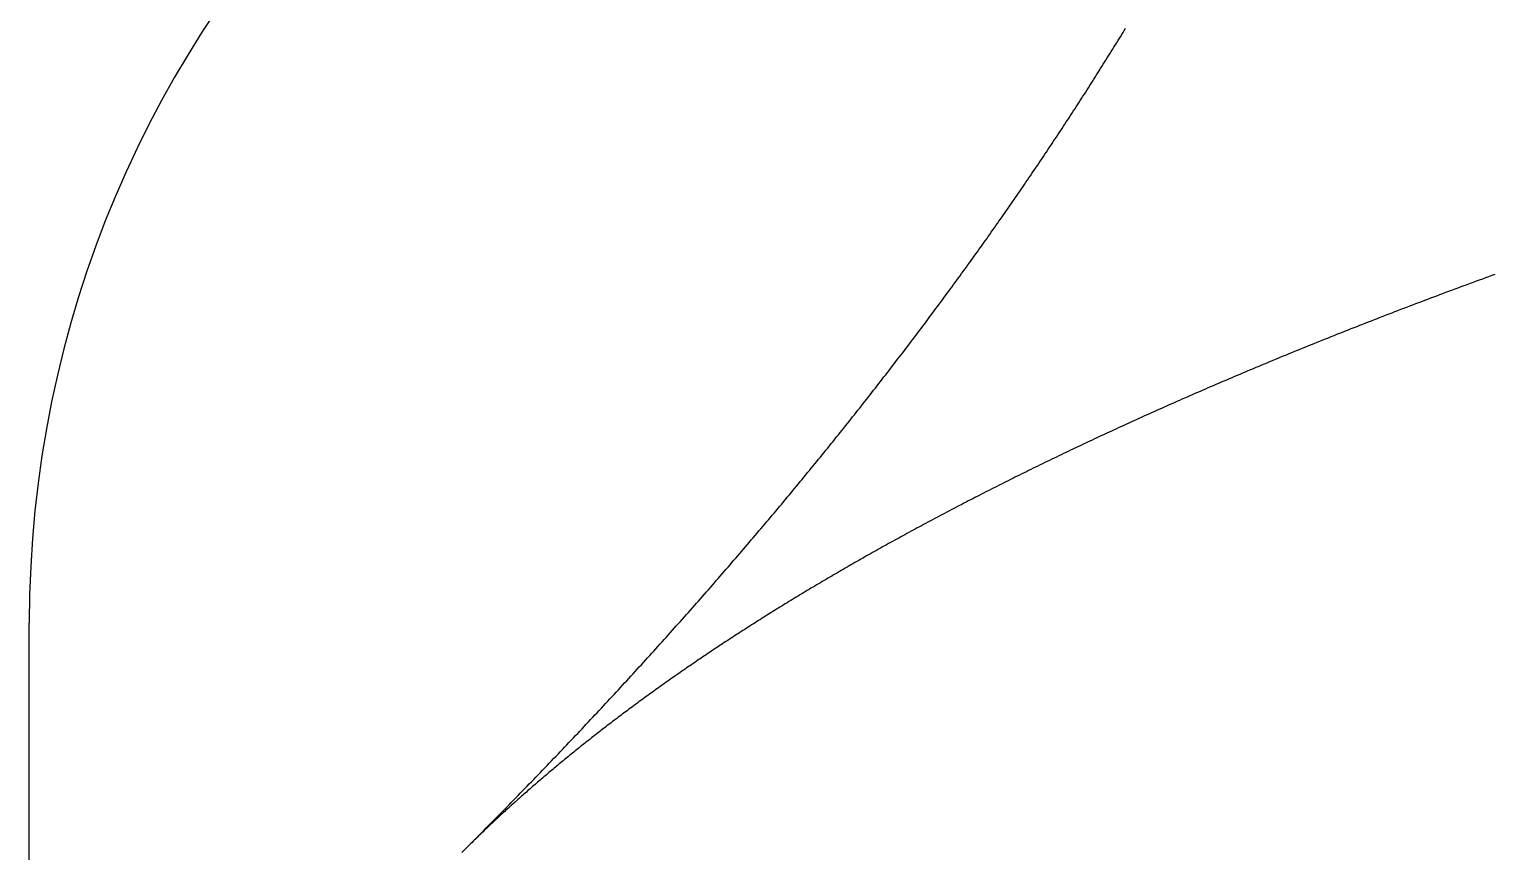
# Model space of a CAD drawing. Extents: x -14 to 315, y -179 to 16.
# Drawn here: x 201.75 to 217.78, y -128.01 to -119 of the extents above; entities that cross this region are included whole.
import ezdxf

# ---------------------------------------------------------------- set-up
doc = ezdxf.new("R2010")
doc.units = 0
doc.layers.add('BLACK', color=7, linetype='CONTINUOUS')

msp = doc.modelspace()

# ---------------------------------------------------------------- linework, layer by layer
at = {"layer": 'BLACK', "linetype": 'CONTINUOUS'}
for p, q in [((213.679514, -119.105986), (213.69378, -119.082767)), ((213.69378, -119.082767), (213.708019, -119.059555)), ((213.708019, -119.059555), (213.72223, -119.036349)), ((213.72223, -119.036349), (213.736413, -119.013151)), ((213.736413, -119.013151), (213.750568, -118.989959)), ((213.578876, -119.268708), (213.593336, -119.245442)), ((213.593336, -119.245442), (213.607768, -119.222182)), ((213.607768, -119.222182), (213.622173, -119.198929)), ((213.622173, -119.198929), (213.63655, -119.175683)), ((213.63655, -119.175683), (213.650899, -119.152444)), ((213.650899, -119.152444), (213.66522, -119.129211)), ((213.66522, -119.129211), (213.679514, -119.105986)), ((213.476877, -119.431762), (213.491532, -119.408449)), ((213.491532, -119.408449), (213.506159, -119.385142)), ((213.506159, -119.385142), (213.520758, -119.361841)), ((213.520758, -119.361841), (213.535329, -119.338548)), ((213.535329, -119.338548), (213.549872, -119.315261)), ((213.549872, -119.315261), (213.564388, -119.291981)), ((213.564388, -119.291981), (213.578876, -119.268708)), ((213.373512, -119.595147), (213.388362, -119.571787)), ((213.388362, -119.571787), (213.403185, -119.548432)), ((213.403185, -119.548432), (213.417979, -119.525085)), ((213.417979, -119.525085), (213.432745, -119.501744)), ((213.432745, -119.501744), (213.447484, -119.47841)), ((213.447484, -119.47841), (213.462194, -119.455083)), ((213.462194, -119.455083), (213.476877, -119.431762)), ((213.268777, -119.758862), (213.283823, -119.735454)), ((213.283823, -119.735454), (213.298841, -119.712053)), ((213.298841, -119.712053), (213.313832, -119.688658)), ((213.313832, -119.688658), (213.328794, -119.665271)), ((213.328794, -119.665271), (213.343728, -119.641889)), ((213.343728, -119.641889), (213.358634, -119.618515)), ((213.358634, -119.618515), (213.373512, -119.595147)), ((213.162665, -119.922904), (213.177908, -119.899449)), ((213.177908, -119.899449), (213.193123, -119.876001)), ((213.193123, -119.876001), (213.20831, -119.85256)), ((213.20831, -119.85256), (213.223469, -119.829125)), ((213.223469, -119.829125), (213.2386, -119.805698)), ((213.2386, -119.805698), (213.253702, -119.782276)), ((213.253702, -119.782276), (213.268777, -119.758862)), ((213.070613, -120.063771), (213.086025, -120.040276)), ((213.086025, -120.040276), (213.10141, -120.016789)), ((213.10141, -120.016789), (213.116766, -119.993307)), ((213.116766, -119.993307), (213.132094, -119.969833)), ((213.132094, -119.969833), (213.147393, -119.946365)), ((213.147393, -119.946365), (213.162665, -119.922904)), ((212.961932, -120.228418), (212.977543, -120.204877)), ((212.977543, -120.204877), (212.993125, -120.181343)), ((212.993125, -120.181343), (213.008679, -120.157815)), ((213.008679, -120.157815), (213.024205, -120.134294)), ((213.024205, -120.134294), (213.039703, -120.11078)), ((213.039703, -120.11078), (213.055172, -120.087272)), ((213.055172, -120.087272), (213.070613, -120.063771)), ((212.85186, -120.393388), (212.86767, -120.369801)), ((212.86767, -120.369801), (212.883451, -120.346221)), ((212.883451, -120.346221), (212.899204, -120.322647)), ((212.899204, -120.322647), (212.914929, -120.29908)), ((212.914929, -120.29908), (212.930625, -120.275519)), ((212.930625, -120.275519), (212.946292, -120.251965)), ((212.946292, -120.251965), (212.961932, -120.228418)), ((212.740391, -120.558681), (212.756401, -120.535048)), ((212.756401, -120.535048), (212.772382, -120.511421)), ((212.772382, -120.511421), (212.788335, -120.487802)), ((212.788335, -120.487802), (212.804259, -120.464188)), ((212.804259, -120.464188), (212.820154, -120.440582)), ((212.820154, -120.440582), (212.836021, -120.416982)), ((212.836021, -120.416982), (212.85186, -120.393388)), ((212.627522, -120.724294), (212.643732, -120.700615)), ((212.643732, -120.700615), (212.659914, -120.676943)), ((212.659914, -120.676943), (212.676066, -120.653277)), ((212.676066, -120.653277), (212.692191, -120.629618)), ((212.692191, -120.629618), (212.708286, -120.605966)), ((212.708286, -120.605966), (212.724353, -120.58232)), ((212.724353, -120.58232), (212.740391, -120.558681)), ((212.529657, -120.866502), (212.54604, -120.842784)), ((212.54604, -120.842784), (212.562394, -120.819073)), ((212.562394, -120.819073), (212.578719, -120.795369)), ((212.578719, -120.795369), (212.595015, -120.77167)), ((212.595015, -120.77167), (212.611283, -120.747979)), ((212.611283, -120.747979), (212.627522, -120.724294)), ((212.414171, -121.032706), (212.430756, -121.008943)), ((212.430756, -121.008943), (212.447312, -120.985187)), ((212.447312, -120.985187), (212.463838, -120.961437)), ((212.463838, -120.961437), (212.480336, -120.937694)), ((212.480336, -120.937694), (212.496805, -120.913956)), ((212.496805, -120.913956), (212.513246, -120.890226)), ((212.513246, -120.890226), (212.529657, -120.866502)), ((212.297269, -121.199227), (212.314056, -121.175419)), ((212.314056, -121.175419), (212.330814, -121.151618)), ((212.330814, -121.151618), (212.347544, -121.127823)), ((212.347544, -121.127823), (212.364244, -121.104034)), ((212.364244, -121.104034), (212.380915, -121.080252)), ((212.380915, -121.080252), (212.397558, -121.056476)), ((212.397558, -121.056476), (212.414171, -121.032706)), ((212.178945, -121.366063), (212.195936, -121.34221)), ((212.195936, -121.34221), (212.212897, -121.318364)), ((212.212897, -121.318364), (212.22983, -121.294524)), ((212.22983, -121.294524), (212.246733, -121.27069)), ((212.246733, -121.27069), (212.263607, -121.246863)), ((212.263607, -121.246863), (212.280453, -121.223042)), ((212.280453, -121.223042), (212.297269, -121.199227)), ((212.076389, -121.509315), (212.093555, -121.485424)), ((212.093555, -121.485424), (212.110691, -121.461539)), ((212.110691, -121.461539), (212.127798, -121.43766)), ((212.127798, -121.43766), (212.144876, -121.413788)), ((212.144876, -121.413788), (212.161925, -121.389923)), ((212.161925, -121.389923), (212.178945, -121.366063)), ((211.955411, -121.676732), (211.972781, -121.652796)), ((211.972781, -121.652796), (211.990122, -121.628867)), ((211.990122, -121.628867), (212.007434, -121.604944)), ((212.007434, -121.604944), (212.024717, -121.581027)), ((212.024717, -121.581027), (212.04197, -121.557117)), ((212.04197, -121.557117), (212.059194, -121.533213)), ((212.059194, -121.533213), (212.076389, -121.509315)), ((211.832996, -121.844459), (211.850572, -121.820479)), ((211.850572, -121.820479), (211.868118, -121.796505)), ((211.868118, -121.796505), (211.885636, -121.772538)), ((211.885636, -121.772538), (211.903123, -121.748577)), ((211.903123, -121.748577), (211.920582, -121.724622)), ((211.920582, -121.724622), (211.938011, -121.700674)), ((211.938011, -121.700674), (211.955411, -121.676732)), ((217.419558, -121.823163), (217.386067, -121.835576)), ((217.453133, -121.810741), (217.419558, -121.823163)), ((217.486736, -121.798329), (217.453133, -121.810741)), ((217.520424, -121.785908), (217.486736, -121.798329)), ((217.55414, -121.773498), (217.520424, -121.785908)), ((217.58794, -121.761078), (217.55414, -121.773498)), ((217.621769, -121.748668), (217.58794, -121.761078)), ((217.655682, -121.73625), (217.621769, -121.748668)), ((217.689625, -121.723842), (217.655682, -121.73625)), ((217.723651, -121.711424), (217.689625, -121.723842)), ((217.757707, -121.699018), (217.723651, -121.711424)), ((217.791847, -121.686601), (217.757707, -121.699018)), ((211.726921, -121.988471), (211.744674, -121.964453)), ((211.744674, -121.964453), (211.762397, -121.940442)), ((211.762397, -121.940442), (211.780091, -121.916437)), ((211.780091, -121.916437), (211.797756, -121.892438)), ((211.797756, -121.892438), (211.81539, -121.868445)), ((211.81539, -121.868445), (211.832996, -121.844459)), ((216.988379, -121.984625), (216.955588, -121.997053)), ((217.0212, -121.972207), (216.988379, -121.984625)), ((217.054102, -121.959779), (217.0212, -121.972207)), ((217.087034, -121.947362), (217.054102, -121.959779)), ((217.120048, -121.934935), (217.087034, -121.947362)), ((217.153091, -121.922518), (217.120048, -121.934935)), ((217.186217, -121.910092), (217.153091, -121.922518)), ((217.219372, -121.897677), (217.186217, -121.910092)), ((217.25261, -121.885252), (217.219372, -121.897677)), ((217.285876, -121.872837), (217.25261, -121.885252)), ((217.319226, -121.860413), (217.285876, -121.872837)), ((217.352605, -121.847999), (217.319226, -121.860413)), ((217.386067, -121.835576), (217.352605, -121.847999)), ((211.601824, -122.156771), (211.619784, -122.13271)), ((211.619784, -122.13271), (211.637714, -122.108654)), ((211.637714, -122.108654), (211.655615, -122.084605)), ((211.655615, -122.084605), (211.673486, -122.060562)), ((211.673486, -122.060562), (211.691327, -122.036526)), ((211.691327, -122.036526), (211.709139, -122.012495)), ((211.709139, -122.012495), (211.726921, -121.988471)), ((216.566571, -122.146159), (216.534523, -122.158581)), ((216.598698, -122.133727), (216.566571, -122.146159)), ((216.630855, -122.121305), (216.598698, -122.133727)), ((216.663093, -122.108874), (216.630855, -122.121305)), ((216.69536, -122.096453), (216.663093, -122.108874)), ((216.727708, -122.084022), (216.69536, -122.096453)), ((216.760085, -122.071601), (216.727708, -122.084022)), ((216.792543, -122.059171), (216.760085, -122.071601)), ((216.825031, -122.046751), (216.792543, -122.059171)), ((216.8576, -122.034321), (216.825031, -122.046751)), ((216.890199, -122.021901), (216.8576, -122.034321)), ((216.922879, -122.009472), (216.890199, -122.021901)), ((216.955588, -121.997053), (216.922879, -122.009472)), ((211.475275, -122.325378), (211.493442, -122.301272)), ((211.493442, -122.301272), (211.51158, -122.277173)), ((211.51158, -122.277173), (211.529688, -122.25308)), ((211.529688, -122.25308), (211.547767, -122.228994)), ((211.547767, -122.228994), (211.565816, -122.204913)), ((211.565816, -122.204913), (211.583835, -122.180839)), ((211.583835, -122.180839), (211.601824, -122.156771)), ((216.185464, -122.295294), (216.154072, -122.307717)), ((216.216936, -122.28286), (216.185464, -122.295294)), ((216.248436, -122.270437), (216.216936, -122.28286)), ((216.280016, -122.258003), (216.248436, -122.270437)), ((216.311626, -122.24558), (216.280016, -122.258003)), ((216.343315, -122.233147), (216.311626, -122.24558)), ((216.375034, -122.220724), (216.343315, -122.233147)), ((216.406832, -122.208291), (216.375034, -122.220724)), ((216.43866, -122.195868), (216.406832, -122.208291)), ((216.470568, -122.183436), (216.43866, -122.195868)), ((216.502506, -122.171013), (216.470568, -122.183436)), ((216.534523, -122.158581), (216.502506, -122.171013)), ((211.365644, -122.47014), (211.383991, -122.445997)), ((211.383991, -122.445997), (211.402307, -122.421861)), ((211.402307, -122.421861), (211.420594, -122.397731)), ((211.420594, -122.397731), (211.43885, -122.373607)), ((211.43885, -122.373607), (211.457078, -122.349489)), ((211.457078, -122.349489), (211.475275, -122.325378)), ((215.781437, -122.45686), (215.750722, -122.469293)), ((215.812181, -122.444437), (215.781437, -122.45686)), ((215.843004, -122.432003), (215.812181, -122.444437)), ((215.873856, -122.41958), (215.843004, -122.432003)), ((215.904786, -122.407146), (215.873856, -122.41958)), ((215.935745, -122.394723), (215.904786, -122.407146)), ((215.966783, -122.382289), (215.935745, -122.394723)), ((215.99785, -122.369865), (215.966783, -122.382289)), ((216.028996, -122.357432), (215.99785, -122.369865)), ((216.060172, -122.345008), (216.028996, -122.357432)), ((216.091426, -122.332574), (216.060172, -122.345008)), ((216.12271, -122.320151), (216.091426, -122.332574)), ((216.154072, -122.307717), (216.12271, -122.320151)), ((211.236385, -122.639311), (211.25494, -122.615125)), ((211.25494, -122.615125), (211.273465, -122.590945)), ((211.273465, -122.590945), (211.291961, -122.566772)), ((211.291961, -122.566772), (211.310427, -122.542605)), ((211.310427, -122.542605), (211.328862, -122.518444)), ((211.328862, -122.518444), (211.347268, -122.494289)), ((211.347268, -122.494289), (211.365644, -122.47014)), ((215.386454, -122.618421), (215.356456, -122.630842)), ((215.416529, -122.60599), (215.386454, -122.618421)), ((215.446633, -122.593568), (215.416529, -122.60599)), ((215.476814, -122.581136), (215.446633, -122.593568)), ((215.507024, -122.568715), (215.476814, -122.581136)), ((215.537312, -122.556283), (215.507024, -122.568715)), ((215.567629, -122.54386), (215.537312, -122.556283)), ((215.598023, -122.531428), (215.567629, -122.54386)), ((215.628446, -122.519005), (215.598023, -122.531428)), ((215.658947, -122.506572), (215.628446, -122.519005)), ((215.689477, -122.494149), (215.658947, -122.506572)), ((215.720085, -122.481717), (215.689477, -122.494149)), ((215.750722, -122.469293), (215.720085, -122.481717)), ((211.105657, -122.808784), (211.124423, -122.784555)), ((211.124423, -122.784555), (211.143158, -122.760332)), ((211.143158, -122.760332), (211.161863, -122.736116)), ((211.161863, -122.736116), (211.180538, -122.711905)), ((211.180538, -122.711905), (211.199184, -122.687701)), ((211.199184, -122.687701), (211.217799, -122.663503)), ((211.217799, -122.663503), (211.236385, -122.639311)), ((215.000448, -122.779931), (214.971111, -122.792358)), ((215.029815, -122.767514), (215.000448, -122.779931)), ((215.059257, -122.755086), (215.029815, -122.767514)), ((215.088729, -122.742668), (215.059257, -122.755086)), ((215.118276, -122.73024), (215.088729, -122.742668)), ((215.147853, -122.717821), (215.118276, -122.73024)), ((215.177505, -122.705392), (215.147853, -122.717821)), ((215.207186, -122.692973), (215.177505, -122.705392)), ((215.236944, -122.680543), (215.207186, -122.692973)), ((215.266731, -122.668123), (215.236944, -122.680543)), ((215.296594, -122.655693), (215.266731, -122.668123)), ((215.326487, -122.643272), (215.296594, -122.655693)), ((215.356456, -122.630842), (215.326487, -122.643272)), ((210.992434, -122.954285), (211.01138, -122.93002)), ((211.01138, -122.93002), (211.030295, -122.90576)), ((211.030295, -122.90576), (211.049181, -122.881507)), ((211.049181, -122.881507), (211.068036, -122.85726)), ((211.068036, -122.85726), (211.086862, -122.833019)), ((211.086862, -122.833019), (211.105657, -122.808784)), ((214.623259, -122.941386), (214.594619, -122.953797)), ((214.651973, -122.928965), (214.623259, -122.941386)), ((214.680715, -122.916553), (214.651973, -122.928965)), ((214.709533, -122.904131), (214.680715, -122.916553)), ((214.738379, -122.891718), (214.709533, -122.904131)), ((214.7673, -122.879294), (214.738379, -122.891718)), ((214.79625, -122.86688), (214.7673, -122.879294)), ((214.825275, -122.854456), (214.79625, -122.86688)), ((214.854329, -122.842041), (214.825275, -122.854456)), ((214.883457, -122.829616), (214.854329, -122.842041)), ((214.912615, -122.8172), (214.883457, -122.829616)), ((214.941849, -122.804774), (214.912615, -122.8172)), ((214.971111, -122.792358), (214.941849, -122.804774)), ((210.858967, -123.124314), (210.878124, -123.100006)), ((210.878124, -123.100006), (210.897252, -123.075704)), ((210.897252, -123.075704), (210.916348, -123.051408)), ((210.916348, -123.051408), (210.935415, -123.027118)), ((210.935415, -123.027118), (210.954451, -123.002835)), ((210.954451, -123.002835), (210.973458, -122.978557)), ((210.973458, -122.978557), (210.992434, -122.954285)), ((214.254815, -123.102744), (214.226819, -123.115157)), ((214.282839, -123.09034), (214.254815, -123.102744)), ((214.310937, -123.077926), (214.282839, -123.09034)), ((214.339064, -123.06552), (214.310937, -123.077926)), ((214.367264, -123.053105), (214.339064, -123.06552)), ((214.395492, -123.040698), (214.367264, -123.053105)), ((214.423795, -123.028281), (214.395492, -123.040698)), ((214.452126, -123.015874), (214.423795, -123.028281)), ((214.480531, -123.003456), (214.452126, -123.015874)), ((214.508964, -122.991047), (214.480531, -123.003456)), ((214.537472, -122.978628), (214.508964, -122.991047)), ((214.566009, -122.966218), (214.537472, -122.978628)), ((214.594619, -122.953797), (214.566009, -122.966218)), ((210.743388, -123.270291), (210.762727, -123.245946)), ((210.762727, -123.245946), (210.782036, -123.221608)), ((210.782036, -123.221608), (210.801314, -123.197275)), ((210.801314, -123.197275), (210.820562, -123.172949)), ((210.820562, -123.172949), (210.83978, -123.148629)), ((210.83978, -123.148629), (210.858967, -123.124314)), ((213.894955, -123.264002), (213.867638, -123.276396)), ((213.922344, -123.251597), (213.894955, -123.264002)), ((213.949761, -123.239202), (213.922344, -123.251597)), ((213.97725, -123.226796), (213.949761, -123.239202)), ((214.004768, -123.214399), (213.97725, -123.226796)), ((214.032358, -123.201991), (214.004768, -123.214399)), ((214.059977, -123.189592), (214.032358, -123.201991)), ((214.087668, -123.177183), (214.059977, -123.189592)), ((214.115388, -123.164783), (214.087668, -123.177183)), ((214.143181, -123.152373), (214.115388, -123.164783)), ((214.171002, -123.139972), (214.143181, -123.152373)), ((214.198896, -123.12756), (214.171002, -123.139972)), ((214.226819, -123.115157), (214.198896, -123.12756)), ((210.607164, -123.440871), (210.626716, -123.416484)), ((210.626716, -123.416484), (210.646237, -123.392104)), ((210.646237, -123.392104), (210.665728, -123.367729)), ((210.665728, -123.367729), (210.685188, -123.34336)), ((210.685188, -123.34336), (210.704619, -123.318998)), ((210.704619, -123.318998), (210.724018, -123.294641)), ((210.724018, -123.294641), (210.743388, -123.270291)), ((213.543606, -123.425118), (213.516917, -123.437511)), ((213.570325, -123.412734), (213.543606, -123.425118)), ((213.597114, -123.40034), (213.570325, -123.412734)), ((213.623932, -123.387954), (213.597114, -123.40034)), ((213.65082, -123.375558), (213.623932, -123.387954)), ((213.677737, -123.36317), (213.65082, -123.375558)), ((213.704725, -123.350772), (213.677737, -123.36317)), ((213.731742, -123.338383), (213.704725, -123.350772)), ((213.758829, -123.325983), (213.731742, -123.338383)), ((213.785946, -123.313592), (213.758829, -123.325983)), ((213.813134, -123.301191), (213.785946, -123.313592)), ((213.84035, -123.288799), (213.813134, -123.301191)), ((213.867638, -123.276396), (213.84035, -123.288799)), ((210.469447, -123.611746), (210.489212, -123.587317)), ((210.489212, -123.587317), (210.508947, -123.562894)), ((210.508947, -123.562894), (210.528651, -123.538478)), ((210.528651, -123.538478), (210.548325, -123.514067)), ((210.548325, -123.514067), (210.567968, -123.489662)), ((210.567968, -123.489662), (210.587581, -123.465264)), ((210.587581, -123.465264), (210.607164, -123.440871)), ((213.200609, -123.586092), (213.174579, -123.598463)), ((213.226708, -123.573711), (213.200609, -123.586092)), ((213.252836, -123.561338), (213.226708, -123.573711)), ((213.279033, -123.548955), (213.252836, -123.561338)), ((213.305259, -123.536581), (213.279033, -123.548955)), ((213.331554, -123.524195), (213.305259, -123.536581)), ((213.357878, -123.511819), (213.331554, -123.524195)), ((213.384271, -123.499432), (213.357878, -123.511819)), ((213.410694, -123.487053), (213.384271, -123.499432)), ((213.437186, -123.474664), (213.410694, -123.487053)), ((213.463706, -123.462284), (213.437186, -123.474664)), ((213.490297, -123.449893), (213.463706, -123.462284)), ((213.516917, -123.437511), (213.490297, -123.449893)), ((210.350212, -123.758443), (210.370161, -123.733979)), ((210.370161, -123.733979), (210.390079, -123.70952)), ((210.390079, -123.70952), (210.409967, -123.685068)), ((210.409967, -123.685068), (210.429824, -123.660621)), ((210.429824, -123.660621), (210.449651, -123.63618)), ((210.449651, -123.63618), (210.469447, -123.611746)), ((212.865886, -123.746885), (212.840466, -123.759251)), ((212.891335, -123.734527), (212.865886, -123.746885)), ((212.916851, -123.722159), (212.891335, -123.734527)), ((212.942396, -123.709799), (212.916851, -123.722159)), ((212.968009, -123.697428), (212.942396, -123.709799)), ((212.99365, -123.685066), (212.968009, -123.697428)), ((213.01936, -123.672693), (212.99365, -123.685066)), ((213.045099, -123.660329), (213.01936, -123.672693)), ((213.070905, -123.647954), (213.045099, -123.660329)), ((213.096741, -123.635588), (213.070905, -123.647954)), ((213.122645, -123.62321), (213.096741, -123.635588)), ((213.148577, -123.610842), (213.122645, -123.62321)), ((213.174579, -123.598463), (213.148577, -123.610842)), ((210.209708, -123.929861), (210.229873, -123.905354)), ((210.229873, -123.905354), (210.250006, -123.880854)), ((210.250006, -123.880854), (210.270109, -123.85636)), ((210.270109, -123.85636), (210.29018, -123.831872)), ((210.29018, -123.831872), (210.310222, -123.80739)), ((210.310222, -123.80739), (210.330232, -123.782913)), ((210.330232, -123.782913), (210.350212, -123.758443)), ((212.539281, -123.907496), (212.514501, -123.919838)), ((212.564127, -123.895145), (212.539281, -123.907496)), ((212.589001, -123.882801), (212.564127, -123.895145)), ((212.613943, -123.870446), (212.589001, -123.882801)), ((212.638912, -123.8581), (212.613943, -123.870446)), ((212.663949, -123.845744), (212.638912, -123.8581)), ((212.689014, -123.833395), (212.663949, -123.845744)), ((212.714146, -123.821036), (212.689014, -123.833395)), ((212.739306, -123.808685), (212.714146, -123.821036)), ((212.764534, -123.796324), (212.739306, -123.808685)), ((212.78979, -123.78397), (212.764534, -123.796324)), ((212.815114, -123.771606), (212.78979, -123.78397)), ((212.840466, -123.759251), (212.815114, -123.771606)), ((210.088077, -124.077021), (210.108426, -124.052479)), ((210.108426, -124.052479), (210.128744, -124.027944)), ((210.128744, -124.027944), (210.149031, -124.003414)), ((210.149031, -124.003414), (210.169288, -123.97889)), ((210.169288, -123.97889), (210.189514, -123.954372)), ((210.189514, -123.954372), (210.209708, -123.929861)), ((212.220713, -124.06789), (212.196526, -124.080224)), ((212.244927, -124.055564), (212.220713, -124.06789)), ((212.269207, -124.043227), (212.244927, -124.055564)), ((212.293516, -124.030899), (212.269207, -124.043227)), ((212.31789, -124.01856), (212.293516, -124.030899)), ((212.342292, -124.006229), (212.31789, -124.01856)), ((212.36676, -123.993887), (212.342292, -124.006229)), ((212.391256, -123.981553), (212.36676, -123.993887)), ((212.415818, -123.969209), (212.391256, -123.981553)), ((212.440408, -123.956873), (212.415818, -123.969209)), ((212.465065, -123.944526), (212.440408, -123.956873)), ((212.48975, -123.932187), (212.465065, -123.944526)), ((212.514501, -123.919838), (212.48975, -123.932187)), ((209.944768, -124.248975), (209.965334, -124.224393)), ((209.965334, -124.224393), (209.985868, -124.199816)), ((209.985868, -124.199816), (210.006372, -124.175245)), ((210.006372, -124.175245), (210.026844, -124.15068)), ((210.026844, -124.15068), (210.047286, -124.126121)), ((210.047286, -124.126121), (210.067697, -124.101568)), ((210.067697, -124.101568), (210.088077, -124.077021)), ((211.910027, -124.228066), (211.886462, -124.240373)), ((211.933657, -124.215749), (211.910027, -124.228066)), ((211.957314, -124.20344), (211.933657, -124.215749)), ((211.981036, -124.19112), (211.957314, -124.20344)), ((212.004785, -124.178808), (211.981036, -124.19112)), ((212.0286, -124.166485), (212.004785, -124.178808)), ((212.052442, -124.15417), (212.0286, -124.166485)), ((212.076349, -124.141844), (212.052442, -124.15417)), ((212.100284, -124.129527), (212.076349, -124.141844)), ((212.124284, -124.117198), (212.100284, -124.129527)), ((212.148312, -124.104878), (212.124284, -124.117198)), ((212.172405, -124.092547), (212.148312, -124.104878)), ((212.196526, -124.080224), (212.172405, -124.092547)), ((209.820724, -124.396593), (209.841476, -124.371976)), ((209.841476, -124.371976), (209.862196, -124.347364)), ((209.862196, -124.347364), (209.882886, -124.322758)), ((209.882886, -124.322758), (209.903544, -124.298158)), ((209.903544, -124.298158), (209.924172, -124.273564)), ((209.924172, -124.273564), (209.944768, -124.248975)), ((211.607143, -124.387991), (211.584153, -124.400288)), ((211.63016, -124.375703), (211.607143, -124.387991)), ((211.65324, -124.363403), (211.63016, -124.375703)), ((211.676348, -124.351112), (211.65324, -124.363403)), ((211.699519, -124.338809), (211.676348, -124.351112)), ((211.722718, -124.326514), (211.699519, -124.338809)), ((211.74598, -124.314209), (211.722718, -124.326514)), ((211.76927, -124.301911), (211.74598, -124.314209)), ((211.792624, -124.289603), (211.76927, -124.301911)), ((211.816006, -124.277302), (211.792624, -124.289603)), ((211.839451, -124.264991), (211.816006, -124.277302)), ((211.862924, -124.252687), (211.839451, -124.264991)), ((211.886462, -124.240373), (211.862924, -124.252687)), ((209.674591, -124.56908), (209.695561, -124.544421)), ((209.695561, -124.544421), (209.716499, -124.519769)), ((209.716499, -124.519769), (209.737407, -124.495122)), ((209.737407, -124.495122), (209.758282, -124.470481)), ((209.758282, -124.470481), (209.779128, -124.445846)), ((209.779128, -124.445846), (209.799941, -124.421217)), ((209.799941, -124.421217), (209.820724, -124.396593)), ((211.311906, -124.547668), (211.289519, -124.559934)), ((211.334355, -124.53539), (211.311906, -124.547668)), ((211.356832, -124.52312), (211.334355, -124.53539)), ((211.37937, -124.510839), (211.356832, -124.52312)), ((211.401936, -124.498566), (211.37937, -124.510839)), ((211.424564, -124.486282), (211.401936, -124.498566)), ((211.44722, -124.474006), (211.424564, -124.486282)), ((211.469938, -124.461719), (211.44722, -124.474006)), ((211.492684, -124.44944), (211.469938, -124.461719)), ((211.515492, -124.437149), (211.492684, -124.44944)), ((211.538328, -124.424867), (211.515492, -124.437149)), ((211.561227, -124.412573), (211.538328, -124.424867)), ((211.584153, -124.400288), (211.561227, -124.412573)), ((209.548118, -124.717151), (209.569275, -124.692458)), ((209.569275, -124.692458), (209.590401, -124.667771)), ((209.590401, -124.667771), (209.611496, -124.643089)), ((209.611496, -124.643089), (209.632559, -124.618414)), ((209.632559, -124.618414), (209.653591, -124.593744)), ((209.653591, -124.593744), (209.674591, -124.56908)), ((211.024235, -124.707062), (211.002407, -124.719316)), ((211.046091, -124.694815), (211.024235, -124.707062)), ((211.068007, -124.682557), (211.046091, -124.694815)), ((211.089951, -124.670307), (211.068007, -124.682557)), ((211.111955, -124.658046), (211.089951, -124.670307)), ((211.133987, -124.645792), (211.111955, -124.658046)), ((211.15608, -124.633528), (211.133987, -124.645792)), ((211.1782, -124.621271), (211.15608, -124.633528)), ((211.200382, -124.609003), (211.1782, -124.621271)), ((211.222591, -124.596743), (211.200382, -124.609003)), ((211.244861, -124.584472), (211.222591, -124.596743)), ((211.267159, -124.572209), (211.244861, -124.584472)), ((211.289519, -124.559934), (211.267159, -124.572209)), ((209.399143, -124.890164), (209.420519, -124.865431)), ((209.420519, -124.865431), (209.441864, -124.840703)), ((209.441864, -124.840703), (209.463177, -124.815981)), ((209.463177, -124.815981), (209.48446, -124.791265)), ((209.48446, -124.791265), (209.505711, -124.766555)), ((209.505711, -124.766555), (209.52693, -124.74185)), ((209.52693, -124.74185), (209.548118, -124.717151)), ((210.743979, -124.866178), (210.722734, -124.878401)), ((210.765283, -124.853945), (210.743979, -124.866178)), ((210.786615, -124.841719), (210.765283, -124.853945)), ((210.808006, -124.829482), (210.786615, -124.841719)), ((210.829424, -124.817252), (210.808006, -124.829482)), ((210.850903, -124.805011), (210.829424, -124.817252)), ((210.872408, -124.792778), (210.850903, -124.805011)), ((210.893973, -124.780534), (210.872408, -124.792778)), ((210.915566, -124.768298), (210.893973, -124.780534)), ((210.937219, -124.75605), (210.915566, -124.768298)), ((210.958899, -124.74381), (210.937219, -124.75605)), ((210.980639, -124.731559), (210.958899, -124.74381)), ((211.002407, -124.719316), (210.980639, -124.731559)), ((209.270225, -125.038684), (209.29179, -125.013916)), ((209.29179, -125.013916), (209.313323, -124.989154)), ((209.313323, -124.989154), (209.334825, -124.964398)), ((209.334825, -124.964398), (209.356296, -124.939647)), ((209.356296, -124.939647), (209.377735, -124.914903)), ((209.377735, -124.914903), (209.399143, -124.890164)), ((210.471054, -125.024986), (210.450351, -125.037194)), ((210.491784, -125.012785), (210.471054, -125.024986)), ((210.512572, -125.000573), (210.491784, -125.012785)), ((210.533387, -124.988369), (210.512572, -125.000573)), ((210.554261, -124.976153), (210.533387, -124.988369)), ((210.575162, -124.963945), (210.554261, -124.976153)), ((210.596121, -124.951726), (210.575162, -124.963945)), ((210.617108, -124.939514), (210.596121, -124.951726)), ((210.638153, -124.927291), (210.617108, -124.939514)), ((210.659226, -124.915076), (210.638153, -124.927291)), ((210.680357, -124.90285), (210.659226, -124.915076)), ((210.701516, -124.890631), (210.680357, -124.90285)), ((210.722734, -124.878401), (210.701516, -124.890631)), ((209.118387, -125.212217), (209.140173, -125.187409)), ((209.140173, -125.187409), (209.161927, -125.162608)), ((209.161927, -125.162608), (209.18365, -125.137811)), ((209.18365, -125.137811), (209.205341, -125.113021)), ((209.205341, -125.113021), (209.227001, -125.088236)), ((209.227001, -125.088236), (209.248628, -125.063457)), ((209.248628, -125.063457), (209.270225, -125.038684)), ((210.205312, -125.18349), (210.185173, -125.195665)), ((210.225507, -125.171305), (210.205312, -125.18349)), ((210.24573, -125.159126), (210.225507, -125.171305)), ((210.26601, -125.146937), (210.24573, -125.159126)), ((210.286316, -125.134755), (210.26601, -125.146937)), ((210.30668, -125.122562), (210.286316, -125.134755)), ((210.327071, -125.110376), (210.30668, -125.122562)), ((210.347519, -125.098179), (210.327071, -125.110376)), ((210.367995, -125.085989), (210.347519, -125.098179)), ((210.388528, -125.073789), (210.367995, -125.085989)), ((210.409088, -125.061595), (210.388528, -125.073789)), ((210.429706, -125.049391), (210.409088, -125.061595)), ((210.450351, -125.037194), (210.429706, -125.049391)), ((208.987008, -125.361181), (209.008984, -125.336339)), ((209.008984, -125.336339), (209.030928, -125.311504)), ((209.030928, -125.311504), (209.05284, -125.286673)), ((209.05284, -125.286673), (209.074721, -125.261849)), ((209.074721, -125.261849), (209.09657, -125.23703)), ((209.09657, -125.23703), (209.118387, -125.212217)), ((209.946669, -125.341662), (209.927055, -125.353821)), ((209.966309, -125.329511), (209.946669, -125.341662)), ((209.986005, -125.317349), (209.966309, -125.329511)), ((210.005727, -125.305194), (209.986005, -125.317349)), ((210.025506, -125.293028), (210.005727, -125.305194)), ((210.045311, -125.280869), (210.025506, -125.293028)), ((210.065173, -125.268699), (210.045311, -125.280869)), ((210.085061, -125.256536), (210.065173, -125.268699)), ((210.105006, -125.244362), (210.085061, -125.256536)), ((210.124978, -125.232195), (210.105006, -125.244362)), ((210.145006, -125.220017), (210.124978, -125.232195)), ((210.165061, -125.207846), (210.145006, -125.220017)), ((210.185173, -125.195665), (210.165061, -125.207846)), ((201.75, -166.5), (201.75, -125.5)), ((208.83229, -125.535228), (208.854488, -125.510348)), ((208.854488, -125.510348), (208.876654, -125.485472)), ((208.876654, -125.485472), (208.898788, -125.460603)), ((208.898788, -125.460603), (208.920891, -125.435739)), ((208.920891, -125.435739), (208.942962, -125.410881)), ((208.942962, -125.410881), (208.965001, -125.386028)), ((208.965001, -125.386028), (208.987008, -125.361181)), ((209.675912, -125.511632), (209.656871, -125.523762)), ((209.69498, -125.499509), (209.675912, -125.511632)), ((209.714102, -125.487375), (209.69498, -125.499509)), ((209.733251, -125.475248), (209.714102, -125.487375)), ((209.752455, -125.46311), (209.733251, -125.475248)), ((209.771685, -125.450979), (209.752455, -125.46311)), ((209.79097, -125.438836), (209.771685, -125.450979)), ((209.810282, -125.426701), (209.79097, -125.438836)), ((209.829649, -125.414555), (209.810282, -125.426701)), ((209.849042, -125.402416), (209.829649, -125.414555)), ((209.868491, -125.390265), (209.849042, -125.402416)), ((209.887967, -125.378122), (209.868491, -125.390265)), ((209.907498, -125.365968), (209.887967, -125.378122)), ((209.927055, -125.353821), (209.907498, -125.365968)), ((208.698434, -125.684631), (208.720822, -125.659717)), ((208.720822, -125.659717), (208.74318, -125.634808)), ((208.74318, -125.634808), (208.765505, -125.609905)), ((208.765505, -125.609905), (208.787799, -125.585007)), ((208.787799, -125.585007), (208.81006, -125.560115)), ((208.81006, -125.560115), (208.83229, -125.535228)), ((209.431601, -125.669109), (209.413095, -125.681203)), ((209.45016, -125.657004), (209.431601, -125.669109)), ((209.468745, -125.644905), (209.45016, -125.657004)), ((209.487384, -125.632796), (209.468745, -125.644905)), ((209.506049, -125.620693), (209.487384, -125.632796)), ((209.524768, -125.60858), (209.506049, -125.620693)), ((209.543513, -125.596473), (209.524768, -125.60858)), ((209.562312, -125.584355), (209.543513, -125.596473)), ((209.581138, -125.572244), (209.562312, -125.584355)), ((209.600018, -125.560122), (209.581138, -125.572244)), ((209.618924, -125.548007), (209.600018, -125.560122)), ((209.637884, -125.535881), (209.618924, -125.548007)), ((209.656871, -125.523762), (209.637884, -125.535881)), ((208.563428, -125.834235), (208.586009, -125.809287)), ((208.586009, -125.809287), (208.608558, -125.784345)), ((208.608558, -125.784345), (208.631074, -125.759408)), ((208.631074, -125.759408), (208.65356, -125.734477)), ((208.65356, -125.734477), (208.676012, -125.709551)), ((208.676012, -125.709551), (208.698434, -125.684631)), ((209.194036, -125.826223), (209.176031, -125.838299)), ((209.212068, -125.814154), (209.194036, -125.826223)), ((209.230152, -125.802074), (209.212068, -125.814154)), ((209.248262, -125.790001), (209.230152, -125.802074)), ((209.266425, -125.777917), (209.248262, -125.790001)), ((209.284614, -125.76584), (209.266425, -125.777917)), ((209.302855, -125.753751), (209.284614, -125.76584)), ((209.321123, -125.74167), (209.302855, -125.753751)), ((209.339444, -125.729577), (209.321123, -125.74167)), ((209.35779, -125.717491), (209.339444, -125.729577)), ((209.37619, -125.705394), (209.35779, -125.717491)), ((209.394616, -125.693304), (209.37619, -125.705394)), ((209.413095, -125.681203), (209.394616, -125.693304)), ((208.404465, -126.009025), (208.42727, -125.984038)), ((208.42727, -125.984038), (208.450043, -125.959057)), ((208.450043, -125.959057), (208.472784, -125.934082)), ((208.472784, -125.934082), (208.495493, -125.909112)), ((208.495493, -125.909112), (208.51817, -125.884147)), ((208.51817, -125.884147), (208.540815, -125.859188)), ((208.540815, -125.859188), (208.563428, -125.834235)), ((208.963079, -125.982985), (208.945591, -125.995024)), ((208.980619, -125.970935), (208.963079, -125.982985)), ((208.998184, -125.958892), (208.980619, -125.970935)), ((209.0158, -125.946838), (208.998184, -125.958892)), ((209.033443, -125.934791), (209.0158, -125.946838)), ((209.051137, -125.922732), (209.033443, -125.934791)), ((209.068856, -125.910681), (209.051137, -125.922732)), ((209.086628, -125.898618), (209.068856, -125.910681)), ((209.104425, -125.886562), (209.086628, -125.898618)), ((209.122275, -125.874495), (209.104425, -125.886562)), ((209.14015, -125.862435), (209.122275, -125.874495)), ((209.158077, -125.850363), (209.14015, -125.862435)), ((209.176031, -125.838299), (209.158077, -125.850363)), ((208.266958, -126.15906), (208.289956, -126.134041)), ((208.289956, -126.134041), (208.312922, -126.109027)), ((208.312922, -126.109027), (208.335856, -126.084018)), ((208.335856, -126.084018), (208.358758, -126.059015)), ((208.358758, -126.059015), (208.381628, -126.034017)), ((208.381628, -126.034017), (208.404465, -126.009025)), ((208.72164, -126.151389), (208.704686, -126.163397)), ((208.738644, -126.13937), (208.72164, -126.151389)), ((208.755674, -126.127358), (208.738644, -126.13937)), ((208.772755, -126.115334), (208.755674, -126.127358)), ((208.78986, -126.103318), (208.772755, -126.115334)), ((208.807017, -126.09129), (208.78986, -126.103318)), ((208.824198, -126.079269), (208.807017, -126.09129)), ((208.841431, -126.067236), (208.824198, -126.079269)), ((208.858689, -126.055211), (208.841431, -126.067236)), ((208.875998, -126.043174), (208.858689, -126.055211)), ((208.893332, -126.031144), (208.875998, -126.043174)), ((208.910718, -126.019103), (208.893332, -126.031144)), ((208.928129, -126.007069), (208.910718, -126.019103)), ((208.945591, -125.995024), (208.928129, -126.007069)), ((208.105067, -126.334351), (208.128291, -126.309293)), ((208.128291, -126.309293), (208.151483, -126.284241)), ((208.151483, -126.284241), (208.174642, -126.259194)), ((208.174642, -126.259194), (208.19777, -126.234152)), ((208.19777, -126.234152), (208.220865, -126.209116)), ((208.220865, -126.209116), (208.243928, -126.184085)), ((208.243928, -126.184085), (208.266958, -126.15906)), ((208.504091, -126.307371), (208.487612, -126.319358)), ((208.520596, -126.295389), (208.504091, -126.307371)), ((208.53715, -126.283397), (208.520596, -126.295389)), ((208.553729, -126.271412), (208.53715, -126.283397)), ((208.570357, -126.259415), (208.553729, -126.271412)), ((208.587011, -126.247425), (208.570357, -126.259415)), ((208.603714, -126.235424), (208.587011, -126.247425)), ((208.620443, -126.223429), (208.603714, -126.235424)), ((208.637221, -126.211424), (208.620443, -126.223429)), ((208.654024, -126.199425), (208.637221, -126.211424)), ((208.670878, -126.187415), (208.654024, -126.199425)), ((208.687757, -126.175411), (208.670878, -126.187415)), ((208.704686, -126.163397), (208.687757, -126.175411)), ((207.965043, -126.484813), (207.988461, -126.459723)), ((207.988461, -126.459723), (208.011847, -126.434637)), ((208.011847, -126.434637), (208.0352, -126.409558)), ((208.0352, -126.409558), (208.058522, -126.384483)), ((208.058522, -126.384483), (208.08181, -126.359415)), ((208.08181, -126.359415), (208.105067, -126.334351)), ((208.292812, -126.462981), (208.276823, -126.474931)), ((208.308849, -126.451021), (208.292812, -126.462981)), ((208.324911, -126.439067), (208.308849, -126.451021)), ((208.341021, -126.427102), (208.324911, -126.439067)), ((208.357156, -126.415143), (208.341021, -126.427102)), ((208.37334, -126.403173), (208.357156, -126.415143)), ((208.389549, -126.39121), (208.37334, -126.403173)), ((208.405806, -126.379236), (208.389549, -126.39121)), ((208.422089, -126.367269), (208.405806, -126.379236)), ((208.43842, -126.35529), (208.422089, -126.367269)), ((208.454776, -126.343318), (208.43842, -126.35529)), ((208.471181, -126.331335), (208.454776, -126.343318)), ((208.487612, -126.319358), (208.471181, -126.331335)), ((207.82385, -126.635471), (207.847463, -126.610348)), ((207.847463, -126.610348), (207.871044, -126.58523)), ((207.871044, -126.58523), (207.894592, -126.560118)), ((207.894592, -126.560118), (207.918108, -126.535011)), ((207.918108, -126.535011), (207.941591, -126.50991)), ((207.941591, -126.50991), (207.965043, -126.484813)), ((208.072186, -126.630127), (208.056703, -126.642045)), ((208.087716, -126.618199), (208.072186, -126.630127)), ((208.103271, -126.606277), (208.087716, -126.618199)), ((208.118873, -126.594344), (208.103271, -126.606277)), ((208.1345, -126.582417), (208.118873, -126.594344)), ((208.150173, -126.570479), (208.1345, -126.582417)), ((208.165872, -126.558548), (208.150173, -126.570479)), ((208.181618, -126.546606), (208.165872, -126.558548)), ((208.197389, -126.53467), (208.181618, -126.546606)), ((208.213208, -126.522723), (208.197389, -126.53467)), ((208.229051, -126.510783), (208.213208, -126.522723)), ((208.244942, -126.498831), (208.229051, -126.510783)), ((208.260859, -126.486886), (208.244942, -126.498831)), ((208.276823, -126.474931), (208.260859, -126.486886)), ((207.657646, -126.811483), (207.681487, -126.786322)), ((207.681487, -126.786322), (207.705296, -126.761167)), ((207.705296, -126.761167), (207.729072, -126.736017)), ((207.729072, -126.736017), (207.752815, -126.710873)), ((207.752815, -126.710873), (207.776526, -126.685733)), ((207.776526, -126.685733), (207.800204, -126.660599)), ((207.800204, -126.660599), (207.82385, -126.635471)), ((207.873619, -126.784927), (207.858587, -126.796823)), ((207.888676, -126.773037), (207.873619, -126.784927)), ((207.903779, -126.761137), (207.888676, -126.773037)), ((207.918906, -126.749242), (207.903779, -126.761137)), ((207.93408, -126.737337), (207.918906, -126.749242)), ((207.949278, -126.725437), (207.93408, -126.737337)), ((207.964522, -126.713527), (207.949278, -126.725437)), ((207.979791, -126.701624), (207.964522, -126.713527)), ((207.995107, -126.689709), (207.979791, -126.701624)), ((208.010447, -126.677801), (207.995107, -126.689709)), ((208.025834, -126.665881), (208.010447, -126.677801)), ((208.041245, -126.653968), (208.025834, -126.665881)), ((208.056703, -126.642045), (208.041245, -126.653968)), ((207.513912, -126.96256), (207.537949, -126.937367)), ((207.537949, -126.937367), (207.561954, -126.91218)), ((207.561954, -126.91218), (207.585926, -126.886998)), ((207.585926, -126.886998), (207.609865, -126.861821)), ((207.609865, -126.861821), (207.633772, -126.836649)), ((207.633772, -126.836649), (207.657646, -126.811483)), ((207.666424, -126.951204), (207.65188, -126.963067)), ((207.680992, -126.939346), (207.666424, -126.951204)), ((207.695606, -126.927478), (207.680992, -126.939346)), ((207.710243, -126.915615), (207.695606, -126.927478)), ((207.724926, -126.903742), (207.710243, -126.915615)), ((207.739633, -126.891875), (207.724926, -126.903742)), ((207.754385, -126.879998), (207.739633, -126.891875)), ((207.769162, -126.868126), (207.754385, -126.879998)), ((207.783984, -126.856244), (207.769162, -126.868126)), ((207.79883, -126.844368), (207.783984, -126.856244)), ((207.813722, -126.832481), (207.79883, -126.844368)), ((207.828638, -126.8206), (207.813722, -126.832481)), ((207.8436, -126.808709), (207.828638, -126.8206)), ((207.858587, -126.796823), (207.8436, -126.808709)), ((207.344732, -127.139059), (207.368999, -127.113829)), ((207.368999, -127.113829), (207.393233, -127.088604)), ((207.393233, -127.088604), (207.417434, -127.063385)), ((207.417434, -127.063385), (207.441603, -127.038171)), ((207.441603, -127.038171), (207.465739, -127.012962)), ((207.465739, -127.012962), (207.489842, -126.987758)), ((207.480091, -127.1052), (207.466001, -127.117025)), ((207.494223, -127.093364), (207.480091, -127.1052)), ((207.489842, -126.987758), (207.513912, -126.96256)), ((207.508381, -127.081535), (207.494223, -127.093364)), ((207.522582, -127.069694), (207.508381, -127.081535)), ((207.536807, -127.05786), (207.522582, -127.069694)), ((207.551076, -127.046015), (207.536807, -127.05786)), ((207.565369, -127.034175), (207.551076, -127.046015)), ((207.579707, -127.022326), (207.565369, -127.034175)), ((207.594069, -127.010482), (207.579707, -127.022326)), ((207.608475, -126.998628), (207.594069, -127.010482)), ((207.622906, -126.986779), (207.608475, -126.998628)), ((207.637381, -126.97492), (207.622906, -126.986779)), ((207.65188, -126.963067), (207.637381, -126.97492)), ((207.19844, -127.29055), (207.222904, -127.265289)), ((207.222904, -127.265289), (207.247336, -127.240032)), ((207.247336, -127.240032), (207.271734, -127.214781)), ((207.271734, -127.214781), (207.2961, -127.189535)), ((207.285841, -127.2706), (207.272222, -127.282393)), ((207.299503, -127.258797), (207.285841, -127.2706)), ((207.2961, -127.189535), (207.320432, -127.164295)), ((207.313189, -127.246999), (207.299503, -127.258797)), ((207.326917, -127.235191), (207.313189, -127.246999)), ((207.320432, -127.164295), (207.344732, -127.139059)), ((207.34067, -127.223389), (207.326917, -127.235191)), ((207.354465, -127.211577), (207.34067, -127.223389)), ((207.368284, -127.19977), (207.354465, -127.211577)), ((207.382147, -127.187953), (207.368284, -127.19977)), ((207.396034, -127.176142), (207.382147, -127.187953)), ((207.409964, -127.16432), (207.396034, -127.176142)), ((207.423917, -127.152504), (207.409964, -127.16432)), ((207.437915, -127.140677), (207.423917, -127.152504)), ((207.451936, -127.128857), (207.437915, -127.140677)), ((207.466001, -127.117025), (207.451936, -127.128857)), ((207.050961, -127.442232), (207.075624, -127.416938)), ((207.075624, -127.416938), (207.100253, -127.39165)), ((207.098117, -127.435546), (207.084959, -127.447306)), ((207.111317, -127.423775), (207.098117, -127.435546)), ((207.100253, -127.39165), (207.124849, -127.366368)), ((207.12454, -127.41201), (207.111317, -127.423775)), ((207.137805, -127.400234), (207.12454, -127.41201)), ((207.124849, -127.366368), (207.149412, -127.34109)), ((207.151094, -127.388465), (207.137805, -127.400234)), ((207.149412, -127.34109), (207.173943, -127.315818)), ((207.164425, -127.376685), (207.151094, -127.388465)), ((207.177779, -127.36491), (207.164425, -127.376685)), ((207.173943, -127.315818), (207.19844, -127.29055)), ((207.191176, -127.353126), (207.177779, -127.36491)), ((207.204596, -127.341347), (207.191176, -127.353126)), ((207.218059, -127.329557), (207.204596, -127.341347)), ((207.231545, -127.317774), (207.218059, -127.329557)), ((207.245074, -127.30598), (207.231545, -127.317774)), ((207.258627, -127.294191), (207.245074, -127.30598)), ((207.272222, -127.282393), (207.258627, -127.294191)), ((206.877399, -127.619431), (206.902293, -127.594101)), ((206.902293, -127.594101), (206.927154, -127.568777)), ((206.92954, -127.588301), (206.916794, -127.60004)), ((206.927154, -127.568777), (206.951982, -127.543457)), ((206.94231, -127.576568), (206.92954, -127.588301)), ((206.955121, -127.564825), (206.94231, -127.576568)), ((206.951982, -127.543457), (206.976776, -127.518143)), ((206.967955, -127.553087), (206.955121, -127.564825)), ((206.98083, -127.54134), (206.967955, -127.553087)), ((206.976776, -127.518143), (207.001538, -127.492834)), ((206.993728, -127.529598), (206.98083, -127.54134)), ((207.006668, -127.517845), (206.993728, -127.529598)), ((207.001538, -127.492834), (207.026266, -127.46753)), ((207.019631, -127.506098), (207.006668, -127.517845)), ((207.032635, -127.494341), (207.019631, -127.506098)), ((207.026266, -127.46753), (207.050961, -127.442232)), ((207.045663, -127.48259), (207.032635, -127.494341)), ((207.058732, -127.470828), (207.045663, -127.48259)), ((207.071825, -127.459073), (207.058732, -127.470828)), ((207.084959, -127.447306), (207.071825, -127.459073)), ((206.727338, -127.771519), (206.752431, -127.746158)), ((206.75405, -127.752379), (206.741748, -127.764085)), ((206.752431, -127.746158), (206.777491, -127.720803)), ((206.766375, -127.740677), (206.75405, -127.752379)), ((206.77874, -127.728966), (206.766375, -127.740677)), ((206.777491, -127.720803), (206.802518, -127.695452)), ((206.791128, -127.717261), (206.77874, -127.728966)), ((206.803556, -127.705545), (206.791128, -127.717261)), ((206.802518, -127.695452), (206.827511, -127.670106)), ((206.816007, -127.693835), (206.803556, -127.705545)), ((206.828498, -127.682114), (206.816007, -127.693835)), ((206.827511, -127.670106), (206.852472, -127.644766)), ((206.841013, -127.6704), (206.828498, -127.682114)), ((206.853568, -127.658675), (206.841013, -127.6704)), ((206.852472, -127.644766), (206.877399, -127.619431)), ((206.866146, -127.646955), (206.853568, -127.658675)), ((206.878764, -127.635226), (206.866146, -127.646955)), ((206.891406, -127.623502), (206.878764, -127.635226)), ((206.904088, -127.611768), (206.891406, -127.623502)), ((206.916794, -127.60004), (206.904088, -127.611768)), ((206.584725, -127.916012), (206.572859, -127.927687)), ((206.576079, -127.923794), (206.601373, -127.898401)), ((206.596614, -127.904342), (206.584725, -127.916012)), ((206.608541, -127.892663), (206.596614, -127.904342)), ((206.601373, -127.898401), (206.626632, -127.873015)), ((206.620492, -127.880988), (206.608541, -127.892663)), ((206.632481, -127.869304), (206.620492, -127.880988)), ((206.626632, -127.873015), (206.651859, -127.847633)), ((206.644494, -127.857626), (206.632481, -127.869304)), ((206.656546, -127.845937), (206.644494, -127.857626)), ((206.651859, -127.847633), (206.677051, -127.822257)), ((206.66862, -127.834254), (206.656546, -127.845937)), ((206.680734, -127.822561), (206.66862, -127.834254)), ((206.677051, -127.822257), (206.702211, -127.796885)), ((206.692871, -127.810874), (206.680734, -127.822561)), ((206.705048, -127.799176), (206.692871, -127.810874)), ((206.702211, -127.796885), (206.727338, -127.771519)), ((206.717247, -127.787484), (206.705048, -127.799176)), ((206.729486, -127.775782), (206.717247, -127.787484)), ((206.741748, -127.764085), (206.729486, -127.775782)), ((206.5, -128), (206.486081, -128.013933)), ((206.5, -128), (206.525393, -127.974593)), ((206.502333, -127.997667), (206.5, -128)), ((206.514015, -127.986006), (206.502333, -127.997667)), ((206.525719, -127.974349), (206.514015, -127.986006)), ((206.525393, -127.974593), (206.550753, -127.94919)), ((206.537462, -127.962683), (206.525719, -127.974349)), ((206.549228, -127.951023), (206.537462, -127.962683)), ((206.561032, -127.939352), (206.549228, -127.951023)), ((206.550753, -127.94919), (206.576079, -127.923794)), ((206.572859, -127.927687), (206.561032, -127.939352))]:
    msp.add_line(p, q, dxfattribs=at)
at = {"layer": 'BLACK'}
msp.add_arc((213.75, -125.5), 12, 90, 180, dxfattribs=at)

doc.saveas('drawing.dxf')
